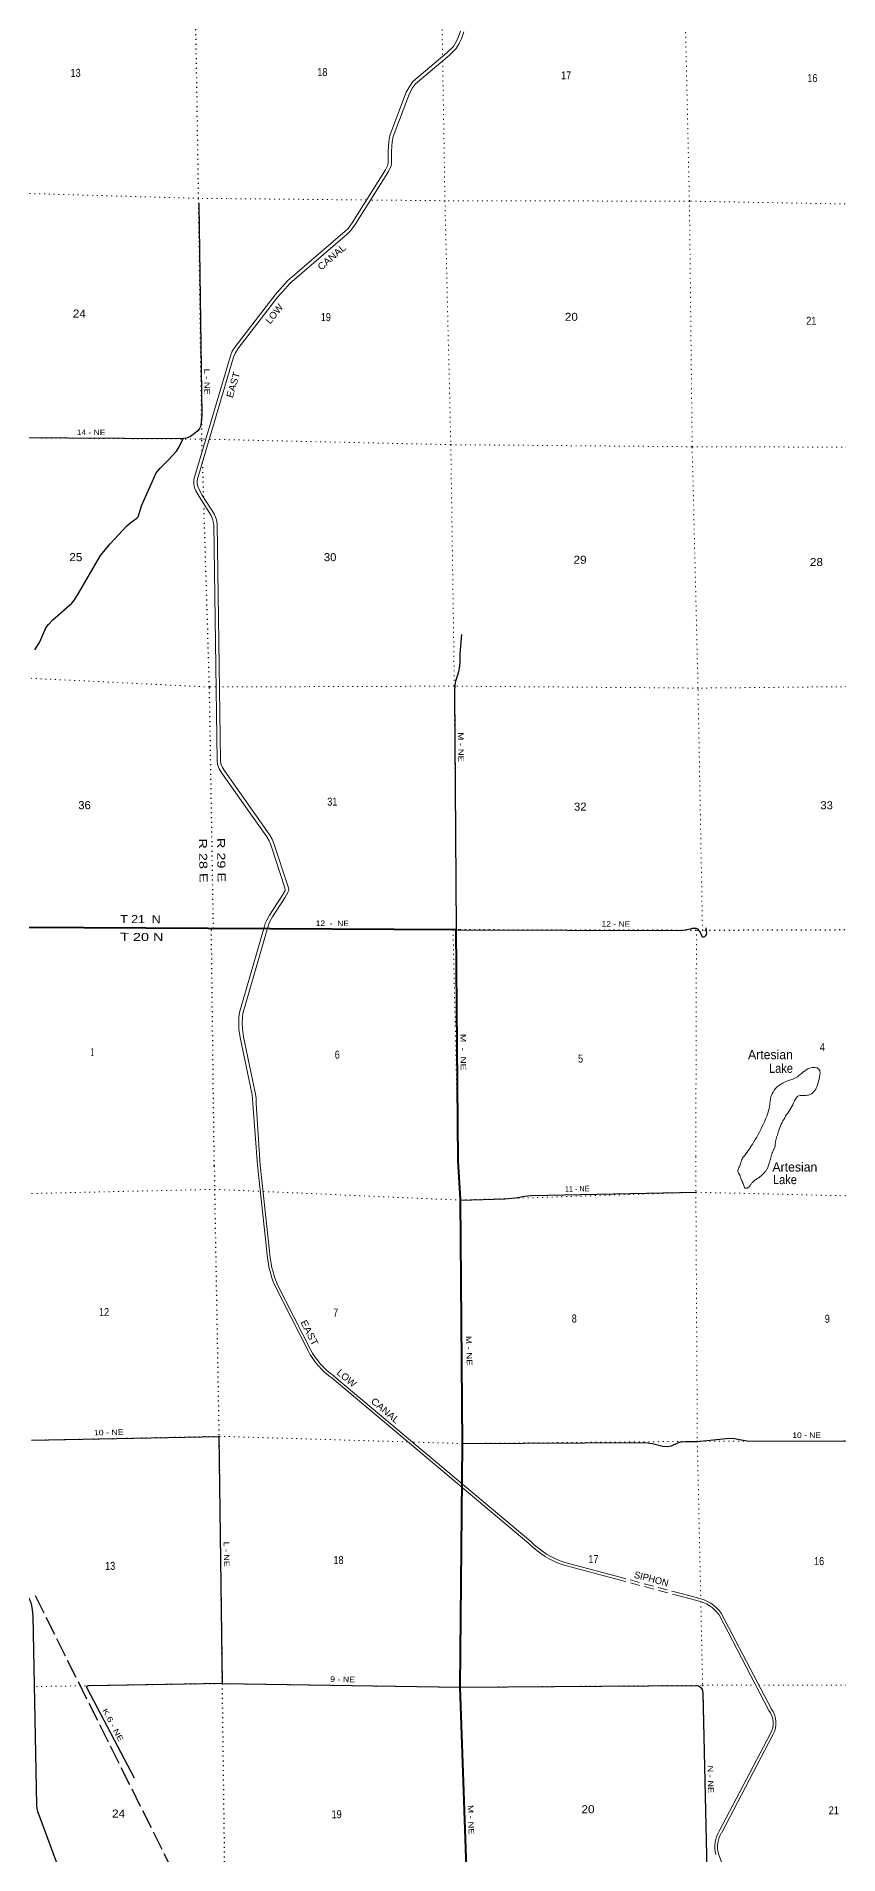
# Model space of a CAD drawing. Header units: feet. Extents: x 248627 to 501257, y -181930 to 5472.
# Drawn here: x 437062 to 454601, y -102460 to -62704 of the extents above; entities that cross this region are included whole.
import ezdxf
from ezdxf.enums import TextEntityAlignment as Align

# ---------------------------------------------------------------- set-up
doc = ezdxf.new("R2010")
doc.units = ezdxf.units.FT
doc.header["$LTSCALE"] = 70
for name, pattern in [('DOTTED', [1.5, 0.3, -1.2]), ('LONG_DASHED', [7.5, 6, -1.5]), ('MEDIUM_DASHED', [4.5, 3, -1.5])]:
    doc.linetypes.add(name, pattern=pattern)
for name, color, linetype, lineweight in [('26', 7, 'Continuous', 40), ('27', 7, 'Continuous', 40), ('29', 7, 'Continuous', 25), ('39', 7, 'Continuous', 13), ('41', 7, 'MEDIUM_DASHED', 13), ('6', 7, 'DOTTED', 25), ('63', 7, 'Continuous', 25), ('7', 7, 'DOTTED', 13)]:
    doc.layers.add(name, color=color, linetype=linetype, lineweight=lineweight)
doc.layers.add('30', color=7, linetype='Continuous')

msp = doc.modelspace()

# ---------------------------------------------------------------- linework, layer by layer
at = {"layer": '26'}
for points in [[(446285.71, -87279.6), (446241.77, -82242.82), (436741.88, -82185.05)], [(446619.08, -109447.43), (446634.55, -109426.04), (447238.71, -108590.59), (447528.57, -106623.27), (447483.56, -106173.51), (447323.74, -105360.57), (447314.07, -105335.57), (447308.19, -105310.57), (447300.89, -105285.89), (447288.12, -105255), (447272.19, -105225.62), (446514.01, -104193.72), (446328.56, -98801.17), (446378.43, -93486.69), (446335.52, -88133.9), (446285.71, -87279.6)]]:
    msp.add_lwpolyline(points, dxfattribs=at)
at = {"layer": '29'}
for points in [[(440611.33, -66358.66), (440677.12, -70995.54), (440667.95, -71152.23), (440649.55, -71232.15), (440623.7, -71289.06), (440592.68, -71325.27), (440551.31, -71365.31), (440434.36, -71451.99), (440344.51, -71485.65), (440214.25, -71502.67), (436535.73, -71481.1)], [(437025.28, -76118.6), (437082.15, -76035.82), (437140.84, -75940.22), (437267.79, -75632.63), (437325.15, -75559.85), (437423.37, -75460.88), (437834.58, -75095.27), (437893.87, -75021.8), (437989.16, -74869.37), (438466.42, -74052.95), (438676.72, -73797.82), (439036.46, -73407.64), (439132.25, -73328.96), (439261.22, -73240.02), (439284.63, -73211.04), (439305.31, -73164.48), (439358.71, -72969.16), (439656.89, -72295.32), (439680.91, -72244.22), (439765.46, -72145.29), (439953.04, -71963.73), (440128.33, -71771.51), (440179.07, -71695.19), (440271.88, -71495.14)], [(446355.66, -75781.42), (446319.27, -76205.52), (446322.64, -76388.03), (446305.74, -76527.32), (446284.86, -76627.58), (446227.85, -76805.31), (446212.68, -76889.48), (446205.59, -77014.44), (446241.77, -82242.82)], [(446241.77, -82242.82), (451098.35, -82250.61), (451194.47, -82243.4), (451360.5, -82214.92), (451402.33, -82206.12), (451437.17, -82201.44), (451486.29, -82201.44), (451513.23, -82215.78), (451579.21, -82306.71), (451612.96, -82379.93), (451631.05, -82393.93), (451659.49, -82392.86), (451677.59, -82382.51), (451696.86, -82366.49), (451711.19, -82341.12), (451716.36, -82310.08), (451703.76, -82195.8)], [(446340.43, -88147.5), (447301.51, -88122.03), (447530.64, -88098.69), (447634.6, -88081.71), (447693.09, -88067.97), (447795.84, -88054.11), (447879.67, -88050.95), (451480.01, -87977.26)], [(435234.89, -93410.22), (436915.06, -96885.2), (436937.86, -96944.86), (436957.15, -97009.78), (436971.18, -97106.28), (436984.77, -97248.86), (437062.7, -101381.81), (437072.9, -101462.09), (437086.93, -101514.73), (437115.64, -101591.17)], [(436957.88, -93400.03), (441052, -93315.05), (441120.53, -98720.2), (446328.56, -98801.17)], [(446380.55, -93473.95), (450384.04, -93448.48), (450528.31, -93471.83), (450757.45, -93531.26), (450853.72, -93538.09), (450944.15, -93522.77), (451084.18, -93454.85), (451152.07, -93433.62), (451253.91, -93425.13), (451508.5, -93429.38), (452144.99, -93361.46), (452289.26, -93357.21), (452433.53, -93382.68), (452641.45, -93420.89), (456840.14, -93413.45), (462091.17, -93359.34)], [(441120.53, -98720.2), (438205.19, -98767.54), (438185.03, -98768.6), (438171.24, -98774.01), (438159.58, -98786.64), (438158.51, -98797.25), (438160.64, -98808.93), (438169.53, -98826.1), (439198.38, -100777.82)], [(446328.56, -98801.17), (451487.21, -98765.43), (451538.13, -98769.67), (451561.47, -98780.28), (451595.41, -98812.12), (451618.75, -98850.33), (451629.36, -98920.37), (451749.97, -104079.29)], [(437115.64, -101591.17), (437574.1, -102825.78)]]:
    msp.add_lwpolyline(points, dxfattribs=at)
at = {"layer": '39'}
for p, q in [((442097, -89269.05), (441897.09, -87382.55)), ((442156.67, -89262.73), (441957.3, -87381.38)), ((443001, -91441.05), (442267, -90002.05)), ((443054.45, -91413.79), (442320.45, -89974.79)), ((447831, -95656.05), (443530, -92042.05)), ((447869.6, -95610.11), (443568.6, -91996.11)), ((449913.23, -96482.41), (448598, -96131.05)), ((449932.25, -96425.38), (448613.49, -96073.08)), ((451514.49, -96848.08), (451161.41, -96753.75)), ((451499, -96906.05), (451168.36, -96817.72)), ((453077, -99306.05), (451988, -97220.05)), ((453130.19, -99278.28), (452041.19, -97192.28)), ((451991, -101948.05), (453113, -99811.05)), ((452044.12, -101975.94), (453166.12, -99838.94)), ((452507.2, -103864.03), (451974.2, -102439.03))]:
    msp.add_line(p, q, dxfattribs=at)
at = {"layer": '39', "linetype": 'MEDIUM_DASHED'}
for p, q in [((451168.36, -96817.72), (449913.23, -96482.41)), ((451159.54, -96753.25), (449932.25, -96425.38))]:
    msp.add_line(p, q, dxfattribs=at)
at = {"layer": '39'}
for points in [[(446334.59, -62587.43), (446283.92, -62730.04), (446241.5, -62823.51), (446183.39, -62923.04), (446037.86, -63064.26), (445293.53, -63692.66), (445223.63, -63790.21), (445147.81, -63922.22), (444791.27, -64872.62), (444765.87, -65000.18), (444751.7, -65212.61), (444750.71, -65473.2), (444746.92, -65516.74), (444694.12, -65621.39), (443967.17, -66779.09), (443876.3, -66907.67), (443813.97, -66962.22), (442552.36, -68051.69), (442442.59, -68171.97), (442286.01, -68354.99), (441405.79, -69491.21), (441345.68, -69586.2), (441303.96, -69691.89), (440505.93, -72392.63), (440501.15, -72488.12), (440520.61, -72573.75), (440550.06, -72639.69), (440617.82, -72765.72), (440879.95, -73177.81), (440920.63, -73274.06), (440930.46, -73317.29), (440938.61, -73376.87), (441012.61, -78538.53), (441024.98, -78627.17), (441061.77, -78720.62), (441117.86, -78813.9), (442100.26, -80209.33), (442148.48, -80291.45), (442185.73, -80377.25), (442495.58, -81318.73), (442503.93, -81361.7), (442504.6, -81369.84), (442501.53, -81378.14), (442428.82, -81502.64), (442161.98, -81916.47), (442100.54, -82026.62), (442065.38, -82102.39), (442050.16, -82159.37), (441504.07, -84050.19), (441491.74, -84146.97), (441489.03, -84270.54), (441491.75, -84409.1), (441519.92, -84591.24), (441780.76, -85844.63), (441789.78, -85935.21), (441794.98, -86040.4), (441897.09, -87382.55)], [(446407.75, -62605.55), (446353.53, -62758.14), (446308.21, -62858), (446242.99, -62969.72), (446088.23, -63119.89), (445349.05, -63743.94), (445286.79, -63830.83), (445215.89, -63954.28), (444863.63, -64893.25), (444840.38, -65010.04), (444826.69, -65215.25), (444825.7, -65476.6), (444820.38, -65537.63), (444759.5, -65658.3), (444029.6, -66820.71), (443932.4, -66958.24), (443863.17, -67018.82), (442604.75, -68105.54), (442498.8, -68221.64), (442344.18, -68402.36), (441467.26, -69534.33), (441412.84, -69620.32), (441374.94, -69716.33), (440580.39, -72405.31), (440576.57, -72481.56), (440592.11, -72549.92), (440617.42, -72606.59), (440682.58, -72727.78), (440946.59, -73142.84), (440992.3, -73250.97), (441004.32, -73303.87), (441013.54, -73371.23), (441087.54, -78532.79), (441098.03, -78607.98), (441129.27, -78687.33), (441180.74, -78772.94), (442163.37, -80168.69), (442215.46, -80257.4), (442255.9, -80350.54), (442568.3, -81299.78), (442578.33, -81351.41), (442580.73, -81380.26), (442569.58, -81410.33), (442492.75, -81541.89), (442226.31, -81955.1), (442167.4, -82060.72), (442136.16, -82128.04), (442122.43, -82179.45), (441577.74, -84065.42), (441566.64, -84152.55), (441564.05, -84270.63), (441566.64, -84402.6), (441593.74, -84577.86), (441855, -85833.24), (441864.6, -85929.64), (441869.86, -86036.12), (441957.3, -87381.38)]]:
    msp.add_lwpolyline(points, dxfattribs=at)
for centre, radius, start, end in [((444620.08, -89070.1), 2530.91, 184.50853, 201.60627), ((444620.08, -89070.1), 2470.91, 184.50852, 201.60627), ((444476.9, -90675.27), 1602.73, 207.42263, 235.28582), ((444476.9, -90675.27), 1662.73, 207.42263, 235.28582), ((449183.71, -94328.53), 1895.29, 224.46152, 251.99896), ((449183.71, -94328.53), 1835.29, 224.46151, 251.99895), ((451354.34, -97669.09), 776.64, 35.32349, 79.26529), ((451354.34, -97669.09), 836.64, 35.32349, 79.26529), ((452711.6, -99585.88), 460.24, 330.70933, 37.44581), ((452711.6, -99585.88), 520.24, 330.70936, 37.44572), ((452544.19, -102288.12), 649.36, 148.41844, 195.35269), ((452544.19, -102288.12), 589.36, 148.41844, 195.35268)]:
    msp.add_arc(centre, radius, start, end, dxfattribs=at)
for points in [[(452548.02, -87172.38), (452747.33, -86878.24), (452977.26, -86435.31), (453089.9, -86100.29), (453129.4, -85868.64), (453224.01, -85710.74), (453417.26, -85569.77), (453655.27, -85476.53), (453820.61, -85353.99), (453968.25, -85263.81), (454171.4, -85283.56), (454171.96, -85504.68), (454058.6, -85777.39), (453944.93, -85851.09), (453706.15, -85878), (453617.4, -86021.76), (453442, -86315.3), (453302.65, -86600.38), (453261.96, -86729.51), (453225.03, -86836.49), (453198.93, -87011.69), (453171.44, -87066.28), (453133.57, -87163.58)], [(452548.02, -87172.38), (452489.14, -87254.1), (452452.8, -87357.59), (452422.05, -87436.79), (452395.22, -87509.86), (452439.25, -87605.82), (452460.48, -87665.91), (452502.5, -87761.9), (452534.3, -87850.02), (452557.1, -87885.89), (452617.32, -87876.71), (452676.49, -87811.11), (452717.86, -87761.96), (452775.25, -87708.48), (452856.85, -87658.59), (452912.34, -87611.19), (452973.68, -87553.61), (453007.14, -87512.67), (453042.43, -87461.62), (453061.52, -87404.82), (453086.19, -87323.72), (453103.23, -87264.94), (453114.75, -87234.49), (453133.57, -87163.58)]]:
    msp.add_spline(points, degree=3, dxfattribs=at)
at = {"layer": '6'}
for p, q in [((440719.48, -72775.23), (440696.43, -72017.59)), ((440951.12, -87400.96), (440887.65, -82209.85))]:
    msp.add_line(p, q, dxfattribs=at)
for points in [[(440688.81, -71767.25), (440681.02, -71511.3), (440609.31, -66245.45), (440523.77, -60955.36), (440506.05, -59990.74)], [(440933.41, -82210.8), (440845.9, -76929.39), (440724.38, -72936.02)], [(456209.1, -82237.46), (451639.04, -82253.01), (451488.08, -82251.17), (446302.26, -82241.28), (446186.48, -82242.22), (440948.97, -82210.92), (440880.48, -82209.72), (436741.88, -82185.05)], [(440951.12, -87400.96), (440956.89, -87913.54), (441052.73, -93313.63), (441120.53, -98720.2), (441190.31, -104124.73), (441291.88, -109504.63), (441371.91, -114923.07), (441364.54, -116161.04)]]:
    msp.add_lwpolyline(points, dxfattribs=at)
at = {"layer": '63', "linetype": 'LONG_DASHED'}
msp.add_line((437034.22, -96796.93), (444486.45, -111714.33), dxfattribs=at)
at = {"layer": '7'}
for p, q in [((446171.93, -82242.4), (446285.71, -87279.6)), ((451478.27, -87193.86), (451492.46, -82251.22))]:
    msp.add_line(p, q, dxfattribs=at)
for points in [[(445413.67, -41470.05), (445561.7, -45115.84), (445646.14, -50311.46), (445806.16, -55612.74), (445906.65, -60979.04), (445942.41, -63142.82)], [(451624.73, -82253.03), (451527.02, -76953.6), (451399.43, -71676.07), (451339.09, -66307.29), (451219.88, -61059.81), (451191.52, -55676.59), (450954.89, -50352.08), (450837.2, -45062.37), (450698.85, -41362.52)], [(445944.12, -63246.38), (445994.53, -66297.24), (446122.78, -71631.05), (446199.7, -76911.66), (446241.77, -82242.82)], [(444273.74, -66280.69), (440609.31, -66245.45), (436432.61, -66126.87)], [(467620.51, -66397.84), (467226.98, -66415.52), (461912.33, -66385.02), (456634.4, -66402.34), (451339.09, -66307.29), (445994.53, -66297.24), (444369.85, -66281.62)], [(436535.73, -71481.1), (440714.67, -71511.3), (440762.72, -71512.36)], [(440851.6, -71514.33), (446122.78, -71631.05), (451399.43, -71676.07), (456748.07, -71692.1), (461965.82, -71683.52), (467299.14, -71764.06), (467730.29, -71717.74)], [(440986.29, -76928.92), (440845.9, -76929.39), (436636.73, -76725.25)], [(467839.86, -77027.22), (467406.78, -77053.89), (462087.79, -76995.3), (456766.38, -76902.56), (451527.02, -76953.6), (446193.69, -76911.66), (441070.42, -76928.65)], [(446371.92, -94354.05), (446380.53, -93471.15), (446334.11, -88148.7), (446286.66, -87296.6)], [(451478.27, -87193.86), (451480.01, -87977.26), (451512.21, -93422.6), (451586.37, -96864.02)], [(436854, -88007.05), (440956.89, -87913.54), (441960.2, -87957.42)], [(442022, -87960.12), (446334.11, -88148.7), (451480.01, -87977.26), (456740.96, -88101.64), (462029.41, -88050.63), (467252.51, -87932.28), (468064.51, -87913.43)], [(445176.98, -93435.57), (441052.73, -93313.63), (436957.88, -93400.03)], [(468174.05, -93281.81), (467404.81, -93343.55), (462093.71, -93358.72), (456833.43, -93411.3), (451512.21, -93422.6), (446380.53, -93471.15), (445283.04, -93438.7)], [(446640.71, -114345.05), (446608.34, -109445.13), (446515.63, -104119.39), (446328.56, -98801.17), (446371.18, -94430.05)], [(451587.72, -96927.03), (451627.18, -98758.05), (451749.97, -104079.29), (451908.12, -109478.4), (451919.82, -110251.05)], [(437062.61, -98784.03), (441120.53, -98720.2), (446328.56, -98801.17), (451627.18, -98758.05), (452790, -98757)], [(452858, -98756.94), (456916.33, -98753.28), (462228.35, -98665.7), (467525.57, -98662.81), (468287.43, -98658.87), (468287.72, -98672.17)]]:
    msp.add_lwpolyline(points, dxfattribs=at)

# ---------------------------------------------------------------- texts
at = {"layer": '27'}
for s, rotation, width, p in [('12  -  NE', 359.652, 1.15, (443167.99, -82154.13)), ('M  -  NE', 270.5, 1.35, (446331.61, -84516.47)), ('M - NE', 271.97, 1.3, (446452.28, -91121.1)), ('M - NE', 271.97, 1.3, (446491.79, -101378.93))]:
    msp.add_text(s, height=120, rotation=rotation, dxfattribs=dict(at, width=width)).set_placement(p)
at = {"layer": '30'}
for s, rotation, width, p in [('L - NE', 271.056, 1.25, (440733.37, -70255.48)), ('14 - NE', 359.664, 1.15, (438256.49, -71421.19)), ('M - NE', 270.416, 1.3, (446284.54, -78246.17)), ('12 - NE', 359.46, 1.15, (449731.48, -82170.61))]:
    msp.add_text(s, height=120, rotation=rotation, dxfattribs=dict(at, width=width)).set_placement(p, align=Align.CENTER)
for s, rotation, width, p in [('11 - NE', 1.173, 0.95, (448619.2, -87965.8)), ('10 - NE', 1.225, 1.2, (438319.29, -93295.28)), ('10 - NE', 0.102, 1.15, (453589.54, -93349.21)), ('L - NE', 270.746, 1.2, (441156.98, -95618.91)), ('9 - NE', 359.01, 1.2, (443483.48, -98683.22)), ('K.6 - NE', 297.796, 1.3, (438500.63, -99304.08)), ('N - NE', 271.339, 1.25, (451736.63, -100513.92))]:
    msp.add_text(s, height=120, rotation=rotation, dxfattribs=dict(at, width=width)).set_placement(p)
at = {"layer": '41'}
for s, rotation, width, p in [('CANAL', 40.813, 1.1, (443288.09, -67828.55)), ('LOW', 52.236, 1.05, (442175.5, -69005.66)), ('EAST', 73.538, 1.1, (441353.31, -70620.01)), ('EAST', 297.025, 1.15, (442828.54, -90816.85)), ('LOW', 319.961, 1.05, (443614.57, -91943.31)), ('CANAL', 319.961, 1.1, (444360.83, -92570.37))]:
    msp.add_text(s, height=150, rotation=rotation, dxfattribs=dict(at, width=width)).set_placement(p)
for p in [(452620.33, -85067.4), (453153.82, -87524.71)]:
    msp.add_text('Artesian', height=200, dxfattribs=at).set_placement(p)
at = {"layer": '41', "width": 0.9}
for p in [(453080.39, -85366.02), (453166.9, -87799.28)]:
    msp.add_text('Lake', height=200, dxfattribs=at).set_placement(p)
at = {"layer": '41'}
msp.add_text('SIPHON', height=150, rotation=345.043, dxfattribs=at).set_placement((450116.84, -96402.24))
at = {"layer": '6'}
for s, rotation, width, p in [('R 28 E', 270.949, 1.35, (440615.4, -80242.48)), ('R 29 E', 270.949, 1.35, (441009.42, -80231.6)), ('T 21  N', 359.652, 1.15, (438895.06, -82089.46)), ('T 20 N', 359.652, 1.35, (438892.6, -82479.23))]:
    msp.add_text(s, height=175, rotation=rotation, dxfattribs=dict(at, width=width)).set_placement(p)
at = {"layer": '7'}
for s, width, p in [('13', 0.85, (437808.62, -63589.01)), ('18', 0.85, (443202.1, -63572.41)), ('17', 0.85, (448533.44, -63642.52)), ('16', 0.85, (453916.78, -63704.06)), ('24', 1.1, (437859.07, -68851.89)), ('19', 0.85, (443279.43, -68928.75)), ('20', 1.1, (448615.19, -68923.17)), ('21', 0.85, (453892.54, -69009.25)), ('25', 1.1, (437781.86, -74178.28)), ('30', 1.05, (443346.82, -74178.13)), ('29', 1.1, (448804.61, -74234.67)), ('28', 1.1, (453972.11, -74284.41)), ('36', 1.05, (437978.36, -79600.83)), ('31', 0.85, (443421.49, -79523.51)), ('32', 1.05, (448816.33, -79633.1)), ('33', 1.05, (454202.31, -79603.33)), ('1', 0.4, (438250.65, -85000.55)), ('6', 0.85, (443584.97, -85055.91)), ('5', 0.85, (448904.08, -85142.55)), ('4', 0.85, (454188.75, -84890.85)), ('12', 0.85, (438430.43, -90684.96)), ('7', 0.85, (443549.96, -90693.91)), ('8', 0.85, (448765.97, -90824.57)), ('9', 0.85, (454297.09, -90830.64)), ('13', 0.85, (438564.75, -96233.37)), ('18', 0.85, (443556.36, -96106.95)), ('17', 0.85, (449129.72, -96087.03)), ('16', 0.85, (454063.41, -96130.49)), ('20', 1.1, (448978.25, -101555.16)), ('24', 1.1, (438715.9, -101650.1)), ('19', 0.85, (443515.74, -101663.34)), ('21', 0.85, (454383.93, -101579.16))]:
    msp.add_text(s, height=175, dxfattribs=dict(at, width=width)).set_placement(p)

doc.saveas('drawing.dxf')
